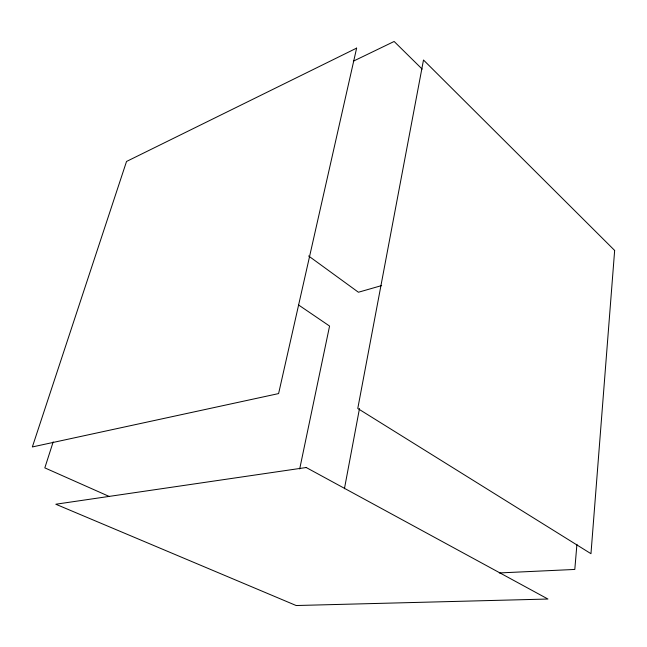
<?xml version="1.0" encoding="UTF-8"?>
<svg xmlns="http://www.w3.org/2000/svg" width="647" height="647" viewBox="0 0 647 647"><rect width="100%" height="100%" fill="white"/><g stroke="black" fill="none" stroke-linecap="round" stroke-linejoin="round"><path stroke-width="0.97" d="M576.922 544.321L574.803 569.441L499.29 572.943M344.422 488.776L359.497 408.524M299.69 468.962L329.574 326.056L298.671 305.044M53.175 441.893L44.821 467.878L109.408 496.54M353.327 61.182L394.144 41.473L422.151 69.092M381.657 285.57L358.422 292.242L308.579 255.961M614.65 250.446L590.97 553.695L357.775 408.492L423.494 60.009L614.65 250.446M356.634 48.121L278.598 393.586L32.35 446.948L126.529 161.467L356.634 48.121M306.217 467.522L55.796 504.231L296.164 605.527L547.928 599.033L306.217 467.522"/></g></svg>
